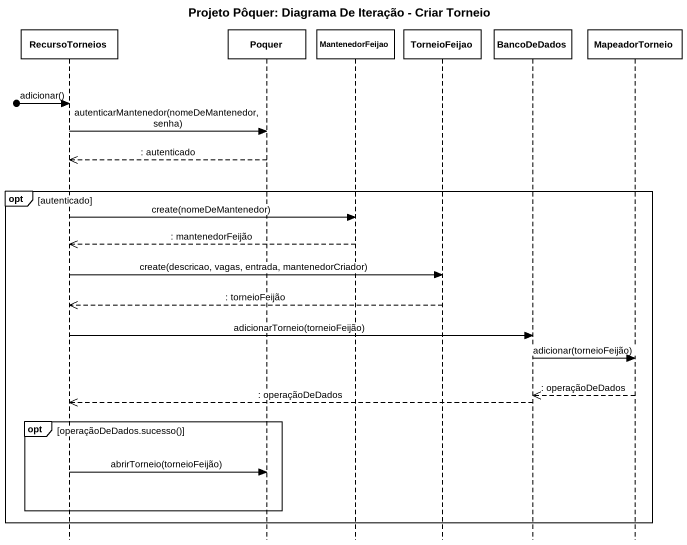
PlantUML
@startuml
title Projeto Pôquer: Diagrama De Iteração - Criar Torneio
hide footbox
participant RecursoTorneios
participant Poquer
participant MantenedorFeijao
participant TorneioFeijao
participant BancoDeDados
participant MapeadorTorneio

[o-> RecursoTorneios : adicionar()
RecursoTorneios -> Poquer : autenticarMantenedor(nomeDeMantenedor, senha)
Poquer -->> RecursoTorneios : : autenticado
opt autenticado
  RecursoTorneios -> MantenedorFeijao : create(nomeDeMantenedor)
  MantenedorFeijao -->> RecursoTorneios : : mantenedorFeijão
  RecursoTorneios -> TorneioFeijao : create(descricao, vagas, entrada, mantenedorCriador)
  TorneioFeijao -->> RecursoTorneios : : torneioFeijão
  RecursoTorneios -> BancoDeDados : adicionarTorneio(torneioFeijão)
  BancoDeDados -> MapeadorTorneio : adicionar(torneioFeijão)
  MapeadorTorneio -->> BancoDeDados : : operaçãoDeDados
  BancoDeDados -->> RecursoTorneios : : operaçãoDeDados
  opt operaçãoDeDados.sucesso()
    RecursoTorneios -> Poquer : abrirTorneio(torneioFeijão)
  end
end
@enduml
